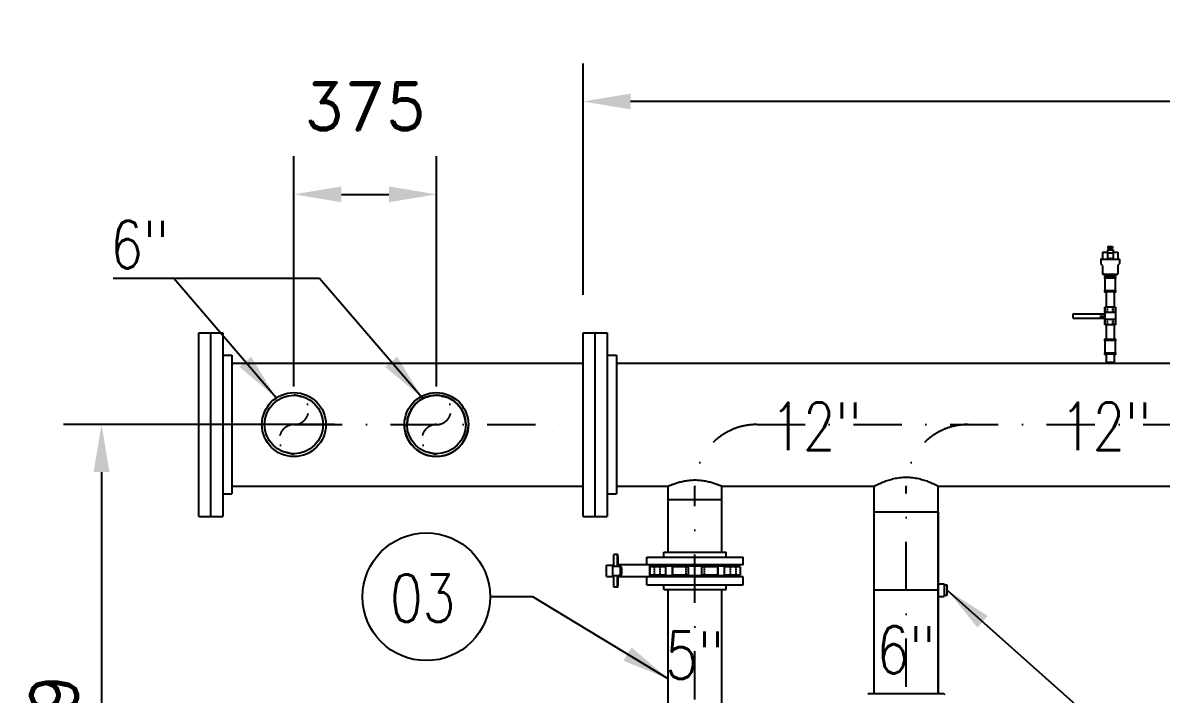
# Model space of a CAD drawing. Header units: millimetres. Extents: x -312439 to 477422, y -331570 to 212570.
# Drawn here: x 357841 to 360834, y 157061 to 158827 of the extents above; entities that cross this region are included whole.
import ezdxf

# ---------------------------------------------------------------- set-up
doc = ezdxf.new("R2010")
doc.units = ezdxf.units.MM
doc.linetypes.add('DASHDOT', pattern=[25.4, 12.7, -6.35, 0, -6.35])
doc.linetypes.add('DASHED', pattern=[0.75, 0.5, -0.25])
doc.layers.add('ARCONDTEXTO', color=4, linetype='Continuous')
doc.layers.add('TEXTO FORMATO', color=4, linetype='Continuous')
doc.styles.add('ROMAND', font='ROMAND.SHX')
doc.styles.add('ROMANS', font='romans.shx', dxfattribs={"height": 187.5})
doc.dimstyles.new('1-50 (MILIMETRO)', dxfattribs={"dimscale": 0, "dimtxt": 125, "dimasz": 125, "dimexe": 100, "dimexo": 100, "dimgap": 50, "dimtad": 0, "dimdec": 0, "dimzin": 0, "dimdsep": 46, "dimtxsty": 'ROMAND', "dimcen": -390, "dimclrd": 1, "dimclre": 1, "dimclrt": 3, "dimadec": 0, "dimazin": 0, "dimtfac": 1, "dimtdec": 0, "dimtix": 1, "dimtmove": 2, "dimatfit": 2, "dimfxl": 1, "dimtvp": 1, "dimtolj": 1, "dimtzin": 0, "dimarcsym": 0})

# ---------------------------------------------------------------- blocks, each defined once
blk = doc.blocks.new('*D137')
at = {"color": 1, "lineweight": -2, "transparency": 16777216}
for p, q in [((358553.9, 157870.2), (358553.9, 158475.6)), ((358928.5, 157870.2), (358928.5, 158475.6)), ((358678.9, 158375.6), (358803.5, 158375.6))]:
    blk.add_line(p, q, dxfattribs=at)
at = {"color": 1, "transparency": 16777216}
for points in [[(358678.9, 158396.4), (358678.9, 158354.8), (358553.9, 158375.6)], [(358803.5, 158396.4), (358803.5, 158354.8), (358928.5, 158375.6)]]:
    blk.add_solid(points, dxfattribs=at)
at = {"layer": 'Defpoints', "color": 0, "transparency": 16777216}
for p in [(358928.5, 158375.6), (358553.9, 157770.2), (358928.5, 157770.2)]:
    blk.add_point(p, dxfattribs=at)
at = {"color": 3, "transparency": 16777216, "insert": (358741.2, 158607.1), "char_height": 125, "attachment_point": 5, "style": 'ROMAND'}
blk.add_mtext('\\A1;375', dxfattribs=at)
blk = doc.blocks.new('*D151')
at = {"color": 1, "lineweight": -2, "transparency": 16777216}
for p, q in [((359314.2, 158111.7), (359314.2, 158719.7)), ((363084.4, 158111.7), (363084.4, 158719.7)), ((362959.4, 158619.7), (359439.2, 158619.7))]:
    blk.add_line(p, q, dxfattribs=at)
at = {"color": 1, "transparency": 16777216}
for points in [[(359439.2, 158640.5), (359439.2, 158598.9), (359314.2, 158619.7)], [(362959.4, 158640.5), (362959.4, 158598.9), (363084.4, 158619.7)]]:
    blk.add_solid(points, dxfattribs=at)
at = {"layer": 'Defpoints', "color": 0, "transparency": 16777216}
for p in [(359314.2, 158619.7), (359314.2, 158011.7), (363084.4, 158011.7)]:
    blk.add_point(p, dxfattribs=at)
at = {"color": 3, "transparency": 16777216, "insert": (361199.3, 158744.7), "char_height": 125, "attachment_point": 5, "style": 'ROMAND'}
blk.add_mtext('\\A1;3770', dxfattribs=at)
blk = doc.blocks.new('*D160')
at = {"color": 1, "lineweight": -2, "transparency": 16777216}
for p, q in [((358661, 157770.2), (357948.1, 157770.2)), ((358048.1, 157645.2), (358048.1, 156156.3)), ((358832.5, 156031.3), (357948.1, 156031.3))]:
    blk.add_line(p, q, dxfattribs=at)
at = {"color": 1, "transparency": 16777216}
for points in [[(358027.2, 157645.2), (358068.9, 157645.2), (358048.1, 157770.2)], [(358027.2, 156156.3), (358068.9, 156156.3), (358048.1, 156031.3)]]:
    blk.add_solid(points, dxfattribs=at)
at = {"layer": 'Defpoints', "color": 0, "transparency": 16777216}
for p in [(358761, 157770.2), (358048.1, 156031.3), (358932.5, 156031.3)]:
    blk.add_point(p, dxfattribs=at)
at = {"color": 3, "transparency": 16777216, "insert": (357923.1, 156900.7), "char_height": 125, "attachment_point": 5, "rotation": 90, "style": 'ROMAND'}
blk.add_mtext('\\A1;1739', dxfattribs=at)

msp = doc.modelspace()

# ---------------------------------------------------------------- linework, layer by layer
at = {"color": 5, "linetype": 'Continuous', "extrusion": (0, 1, 0)}
for p, q in [((360679.814, 158223.273), (360692.542, 158223.273)), ((360679.814, 158223.273), (360679.814, 158207.135)), ((360692.542, 158230.114), (360708.15, 158230.114)), ((360692.542, 158230.114), (360692.542, 158205.419)), ((360692.542, 158221.608), (360708.15, 158221.608)), ((360693.985, 158238.136), (360706.198, 158238.136)), ((360693.985, 158238.136), (360693.985, 158233.104)), ((360693.985, 158233.104), (360706.198, 158233.104)), ((360696.854, 158233.104), (360696.854, 158230.114)), ((360703.329, 158233.104), (360703.329, 158230.114)), ((360706.198, 158238.136), (360706.198, 158233.104)), ((360708.15, 158230.114), (360708.15, 158205.419)), ((360708.15, 158223.273), (360720.369, 158223.273)), ((360720.369, 158223.273), (360720.369, 158207.135)), ((360675.504, 158204.934), (360675.504, 158194.164)), ((360679.625, 158188.506), (360675.851, 158193.181)), ((360675.99, 158205.419), (360724.193, 158205.419)), ((360720.558, 158188.506), (360724.332, 158193.181)), ((360724.679, 158204.934), (360724.679, 158194.164)), ((360679.972, 158187.523), (360679.972, 158165.431)), ((360679.972, 158165.431), (360720.211, 158165.431)), ((360684.442, 158165.412), (360679.972, 158165.431)), ((360684.442, 158165.412), (360715.741, 158165.412)), ((360684.442, 158165.412), (360684.442, 158162.553)), ((360684.442, 158162.553), (360715.741, 158162.553)), ((360689.322, 158162.553), (360689.322, 158158.011)), ((360710.861, 158162.553), (360710.861, 158158.011)), ((360715.741, 158165.412), (360720.211, 158165.431)), ((360715.741, 158165.412), (360715.741, 158162.553)), ((360720.211, 158187.523), (360720.211, 158165.431)), ((360713.742, 158158.011), (360686.442, 158158.011)), ((360686.442, 158157.905), (360686.442, 158158.011)), ((360713.742, 158157.905), (360686.442, 158157.905)), ((360713.742, 158154.905), (360686.442, 158154.905)), ((360686.442, 158122.117), (360686.442, 158154.905)), ((360713.742, 158157.905), (360713.742, 158158.011)), ((360713.742, 158122.117), (360713.742, 158154.905)), ((360713.742, 158122.117), (360686.442, 158122.117)), ((360713.742, 158119.117), (360686.442, 158119.117)), ((360686.442, 158119.011), (360686.442, 158119.117)), ((360713.742, 158119.011), (360686.442, 158119.011)), ((360689.442, 158119.011), (360689.442, 158079.264)), ((360710.742, 158119.011), (360710.742, 158079.264)), ((360713.742, 158119.011), (360713.742, 158119.117)), ((360714.414, 158079.264), (360685.77, 158079.264)), ((360685.77, 158079.264), (360685.77, 158032.264)), ((360714.414, 158079.264), (360714.414, 158032.264)), ((360602.742, 158049.864), (360602.742, 158061.664)), ((360602.742, 158061.664), (360685.77, 158061.664)), ((360602.742, 158049.864), (360685.77, 158049.864)), ((360714.414, 158065.264), (360685.77, 158065.264)), ((360714.414, 158046.264), (360685.77, 158046.264)), ((358303.616, 157528.722), (358303.616, 158011.722)), ((358303.616, 158011.722), (358367.216, 158011.722)), ((358335.416, 157528.722), (358335.416, 158011.722)), ((358367.216, 158011.722), (358367.216, 157528.722)), ((359314.234, 157528.722), (359314.234, 158011.722)), ((359314.234, 158011.722), (359346.034, 158011.722)), ((359346.034, 157528.722), (359346.034, 158011.722)), ((359346.034, 158011.722), (359377.834, 158011.722)), ((359377.834, 158011.722), (359377.834, 157528.722)), ((360714.414, 158032.264), (360685.77, 158032.264)), ((360689.442, 158032.264), (360689.442, 157994.088)), ((360710.742, 158032.264), (360710.742, 157994.088)), ((360713.742, 157994.088), (360686.442, 157994.088)), ((360686.442, 157993.982), (360686.442, 157994.088)), ((360713.742, 157993.982), (360686.442, 157993.982)), ((360713.742, 157990.982), (360686.442, 157990.982)), ((360686.442, 157958.194), (360686.442, 157990.982)), ((360713.742, 157993.982), (360713.742, 157994.088)), ((360713.742, 157958.194), (360713.742, 157990.982)), ((358367.216, 157952.722), (358391.016, 157952.722)), ((358391.016, 157952.722), (358391.016, 157587.722)), ((359377.834, 157952.722), (359401.634, 157952.722)), ((359401.634, 157952.722), (359401.634, 157587.722)), ((360713.742, 157958.194), (360686.442, 157958.194)), ((360713.742, 157955.194), (360686.442, 157955.194)), ((360686.442, 157955.088), (360686.442, 157955.194)), ((360713.742, 157955.088), (360686.442, 157955.088)), ((360689.442, 157955.088), (360689.442, 157932.122)), ((360710.742, 157955.088), (360710.742, 157932.122)), ((360713.742, 157955.088), (360713.742, 157955.194)), ((358391.016, 157932.122), (359314.234, 157932.122)), ((359401.634, 157932.122), (362996.997, 157932.122)), ((358391.016, 157608.322), (359314.234, 157608.322)), ((359401.634, 157608.322), (359537.758, 157608.322)), ((359537.758, 157434.566), (359537.758, 157608.322)), ((359679.058, 157608.322), (360079.868, 157608.322)), ((359679.058, 157434.566), (359679.058, 157608.322)), ((360079.868, 157062.012), (360079.868, 157608.322)), ((360248.168, 157062.012), (360248.168, 157608.322)), ((360248.168, 157608.322), (360958.543, 157608.322)), ((358367.216, 157587.722), (358391.016, 157587.722)), ((359377.834, 157587.722), (359401.634, 157587.722)), ((359679.058, 157572.76), (359537.758, 157572.76)), ((360249.018, 157539.586), (360079.868, 157539.586)), ((360249.018, 157062.012), (360249.018, 157539.586)), ((358303.616, 157528.722), (358367.216, 157528.722)), ((359314.234, 157528.722), (359377.834, 157528.722)), ((359405.001, 157428.235), (359395, 157428.235)), ((359481.408, 157421.866), (359735.408, 157421.866)), ((359481.408, 157401.269), (359481.408, 157421.866)), ((359526.408, 157434.566), (359690.408, 157434.566)), ((359526.408, 157421.866), (359526.408, 157434.566)), ((359690.408, 157421.866), (359690.408, 157434.566)), ((359735.408, 157401.266), (359735.408, 157421.866)), ((359376.107, 157400.37), (359391.977, 157400.37)), ((359376.107, 157370.362), (359376.107, 157400.37)), ((359391.977, 157400.37), (359391.977, 157370.362)), ((359391.977, 157397.649), (359394.642, 157397.649)), ((359413.897, 157397.37), (359391.977, 157397.37)), ((359481.408, 157401.269), (359405.001, 157401.269)), ((359735.408, 157401.266), (359481.408, 157401.266)), ((359531.57, 157396.466), (359489.629, 157396.466)), ((359489.629, 157396.466), (359489.629, 157374.266)), ((359701.408, 157399.666), (359515.408, 157399.666)), ((359515.408, 157396.466), (359515.408, 157399.666)), ((359701.408, 157398.066), (359515.408, 157398.066)), ((359531.57, 157374.266), (359531.57, 157396.466)), ((359537.758, 157399.666), (359537.758, 157401.266)), ((359591.123, 157396.466), (359548.078, 157396.466)), ((359548.078, 157396.466), (359548.078, 157374.266)), ((359591.123, 157374.266), (359591.123, 157396.466)), ((359625.693, 157396.466), (359625.693, 157374.266)), ((359668.738, 157396.466), (359625.693, 157396.466)), ((359668.738, 157396.466), (359668.738, 157374.266)), ((359679.058, 157399.666), (359679.058, 157401.266)), ((359685.246, 157396.466), (359685.246, 157374.266)), ((359727.187, 157396.466), (359685.246, 157396.466)), ((359701.408, 157396.466), (359701.408, 157399.666)), ((359727.187, 157396.466), (359727.187, 157374.266)), ((359376.107, 157370.362), (359391.977, 157370.362)), ((359391.977, 157373.363), (359413.897, 157373.363)), ((359391.977, 157373.083), (359394.642, 157373.083)), ((359481.408, 157369.464), (359405.001, 157369.464)), ((359735.408, 157369.466), (359481.408, 157369.466)), ((359481.408, 157348.866), (359481.408, 157369.464)), ((359531.57, 157374.266), (359489.629, 157374.266)), ((359515.408, 157374.266), (359515.408, 157371.066)), ((359701.408, 157372.666), (359515.408, 157372.666)), ((359701.408, 157371.066), (359515.408, 157371.066)), ((359591.123, 157374.266), (359548.078, 157374.266)), ((359668.738, 157374.266), (359625.693, 157374.266)), ((359727.187, 157374.266), (359685.246, 157374.266)), ((359701.408, 157374.266), (359701.408, 157371.066)), ((359735.408, 157348.866), (359735.408, 157369.466)), ((359405.001, 157342.498), (359395, 157342.498)), ((359481.408, 157348.866), (359735.408, 157348.866)), ((359526.408, 157336.166), (359526.408, 157348.866)), ((359526.408, 157336.166), (359690.408, 157336.166)), ((359537.758, 157023.605), (359537.758, 157336.166)), ((359679.058, 157023.605), (359679.058, 157336.166)), ((359690.408, 157336.166), (359690.408, 157348.866)), ((360248.168, 157335.012), (360079.868, 157335.012)), ((360248.168, 157351.459), (360263.492, 157351.459)), ((360263.492, 157351.459), (360263.492, 157318.559)), ((360263.492, 157348.64), (360271.156, 157348.64)), ((360271.156, 157321.559), (360271.156, 157348.64)), ((360248.168, 157318.559), (360263.492, 157318.559)), ((360263.492, 157321.559), (360271.156, 157321.559)), ((360064.118, 157062.012), (360062.518, 157060.412)), ((360263.918, 157062.012), (360064.118, 157062.012)), ((360263.918, 157062.012), (360265.518, 157060.412))]:
    msp.add_line(p, q, dxfattribs=at)
at = {"color": 5, "linetype": 'DASHED', "extrusion": (0, 1, 0)}
for p, q in [((360708.15, 158207.135), (360692.542, 158207.135)), ((360685.866, 158065.264), (360685.866, 158079.264)), ((360692.666, 158065.264), (360692.666, 158079.264)), ((360693.292, 158065.264), (360693.292, 158079.264)), ((360706.891, 158065.264), (360706.891, 158079.264)), ((360707.517, 158065.264), (360707.517, 158079.264)), ((360714.317, 158065.264), (360714.317, 158079.264)), ((360675.543, 158049.864), (360675.543, 158061.664)), ((360678.398, 158049.864), (360678.398, 158061.664)), ((360680.484, 158061.664), (360680.484, 158049.864)), ((360685.866, 158032.264), (360685.866, 158046.264)), ((360692.666, 158032.264), (360692.666, 158046.264)), ((360693.292, 158032.264), (360693.292, 158046.264)), ((360706.891, 158032.264), (360706.891, 158046.264)), ((360707.517, 158032.264), (360707.517, 158046.264)), ((360714.317, 158032.264), (360714.317, 158046.264)), ((359501.358, 157396.466), (359501.358, 157374.266)), ((359515.9, 157396.466), (359515.9, 157374.266)), ((359549.524, 157396.466), (359549.524, 157374.266)), ((359584.632, 157396.466), (359584.632, 157374.266)), ((359632.184, 157396.466), (359632.184, 157374.266)), ((359667.291, 157396.466), (359667.291, 157374.266)), ((359700.916, 157396.466), (359700.916, 157374.266)), ((359715.458, 157396.466), (359715.458, 157374.266))]:
    msp.add_line(p, q, dxfattribs=at)
at = {"color": 6, "linetype": 'DASHDOT', "ltscale": 10}
for p, q in [((358553.946, 157770.222), (359314.234, 157770.222)), ((359770.731, 157770.227), (362471.018, 157770.222)), ((359608.408, 156031.266), (359608.408, 157608.322)), ((360164.018, 155810.562), (360164.022, 157608.322))]:
    msp.add_line(p, q, dxfattribs=at)
at = {"color": 5, "linetype": 'Continuous'}
for centre, radius in [((358553.946, 157770.222), 84.15), ((358553.946, 157770.222), 77.04), ((358928.47, 157770.227), 84.15), ((358928.47, 157770.227), 77.04)]:
    msp.add_circle(centre, radius, dxfattribs=at)
for centre, radius, start, end in [((360675.99, 158204.934), 0.486, 90, 180), ((360677.07, 158194.164), 1.565, 180, 218.911528), ((360678.098, 158207.135), 1.716, 270, 0), ((360722.085, 158207.135), 1.716, 180, 270), ((360724.193, 158204.934), 0.486, 0, 90), ((360723.114, 158194.164), 1.565, 321.088472, 0), ((360678.407, 158187.523), 1.565, 0, 38.911528), ((360721.776, 158187.523), 1.565, 141.088472, 180), ((360686.442, 158156.405), 1.5, 90, 270), ((360713.742, 158156.405), 1.5, 270, 90), ((360686.442, 158120.617), 1.5, 90, 270), ((360713.742, 158120.617), 1.5, 270, 90), ((360686.442, 157992.482), 1.5, 90, 270), ((360713.742, 157992.482), 1.5, 270, 90), ((360686.442, 157956.694), 1.5, 90, 270), ((360713.742, 157956.694), 1.5, 270, 90), ((358928.47, 157770.222), 77.04, 0.001871, 179.998129), ((358928.47, 157770.222), 84.15, 179.998287, 0.001701)]:
    msp.add_arc(centre, radius, start, end, dxfattribs=at)
at = {"color": 6, "linetype": 'DASHDOT', "ltscale": 4}
for centre, start, end in [((358554.259, 157808.755, 0), 270, 90), ((358928.782, 157808.76, 0), 270, 90), ((358554.259, 157731.715, 0), 90, 270), ((358928.782, 157731.72, 0), 90, 270)]:
    msp.add_arc(centre, 38.52, start, end, dxfattribs=at)
at = {"color": 6, "linetype": 'DASHDOT', "ltscale": 10}
for centre in [(359770.313, 157608.322), (360325.928, 157608.321)]:
    msp.add_arc(centre, 161.906, 89.852113, 179.999899, dxfattribs=at)
at = {"color": 5, "linetype": 'Continuous'}
for centre, major_axis in [((358553.946, 157770.222), (0, 84.15)), ((358553.946, 157770.222), (0, 77.04)), ((358928.47, 157770.227), (0, 84.15)), ((358928.47, 157770.227), (0, 77.04))]:
    msp.add_ellipse(centre, major_axis=major_axis, ratio=1, start_param=-1.57079633, end_param=4.71238898, dxfattribs=at)
at = {"color": 5, "linetype": 'Continuous', "extrusion": (0, 0, -1)}
for centre, major_axis, start_param, end_param in [((359395, 157385.366), (0, -42.869), 1.85459044, 3.14159265), ((359405.001, 157385.366), (0, 42.869), 4.99618309, 7.47393428), ((359395, 157385.366), (0, -42.869), 0, 1.28700222), ((359405.001, 157385.366), (0, 42.869), 1.95084369, 4.42859487)]:
    msp.add_ellipse(centre, major_axis=major_axis, ratio=0.00871634, start_param=start_param, end_param=end_param, dxfattribs=at)
at = {"color": 5, "linetype": 'Continuous', "extrusion": (-4.0221e-63, -2.18953e-47, -1)}
for centre, major_axis, start_param, end_param in [((359405.001, 157385.366), (0, -15.903), 2.42612919, 3.14159265), ((359489.63, 157385.366), (0, 15.903), 3.16029867, 6.26447929), ((359489.63, 157385.366), (0, 15.903), 0.01870601, 0.79820803), ((359405.001, 157385.366), (0, -15.903), 0, 0.71546346), ((359489.63, 157385.366), (0, 15.903), 2.34338462, 3.12288664)]:
    msp.add_ellipse(centre, major_axis=major_axis, ratio=0.00871634, start_param=start_param, end_param=end_param, dxfattribs=at)
at = {"color": 5, "linetype": 'Continuous', "extrusion": (-2.88787e-49, -1.57208e-33, -1)}
for centre, major_axis, start_param, end_param in [((359410.158, 157385.366), (0, 12.003), 0, 3.14159265), ((359413.897, 157385.366), (0, -12.003), 3.14159265, 6.28318531)]:
    msp.add_ellipse(centre, major_axis=major_axis, ratio=0.13557255, start_param=start_param, end_param=end_param, dxfattribs=at)
at = {"color": 5, "linetype": 'Continuous'}
for points, knots in [([(360710.742, 157932.122), (360710.742, 157932.122), (360710.677, 157932.138), (360710.406, 157932.204), (360710.2, 157932.253), (360709.656, 157932.376), (360709.317, 157932.451), (360708.536, 157932.609), (360708.094, 157932.693), (360707.151, 157932.855), (360706.618, 157932.939), (360705.458, 157933.095), (360704.83, 157933.168), (360703.519, 157933.289), (360702.834, 157933.337), (360701.456, 157933.401), (360700.763, 157933.417), (360699.42, 157933.417), (360698.727, 157933.401), (360697.349, 157933.337), (360696.664, 157933.289), (360695.353, 157933.168), (360694.725, 157933.095), (360693.565, 157932.939), (360693.032, 157932.855), (360692.09, 157932.693), (360691.647, 157932.609), (360690.866, 157932.451), (360690.527, 157932.376), (360689.983, 157932.253), (360689.777, 157932.204), (360689.506, 157932.138), (360689.442, 157932.122), (360689.442, 157932.122)], [32.22913649, 32.22913649, 32.22913649, 32.22913649, 34.24357574, 34.24357574, 36.25801499, 36.25801499, 38.27245424, 38.27245424, 40.28689348, 40.28689348, 42.3010963, 42.3010963, 44.31529911, 44.31529911, 46.32950192, 46.32950192, 48.34370474, 48.34370474, 50.35790755, 50.35790755, 52.37211036, 52.37211036, 54.38631318, 54.38631318, 56.40051599, 56.40051599, 58.41495524, 58.41495524, 60.42939449, 60.42939449, 62.44383373, 62.44383373, 64.45827298, 64.45827298, 64.45827298, 64.45827298]), ([(359537.758, 157608.322), (359537.758, 157608.322), (359537.866, 157608.369), (359538.311, 157608.563), (359538.649, 157608.709), (359539.558, 157609.1), (359540.129, 157609.344), (359541.5, 157609.921), (359542.299, 157610.254), (359544.111, 157610.994), (359545.125, 157611.402), (359547.347, 157612.274), (359548.556, 157612.739), (359551.139, 157613.702), (359552.514, 157614.201), (359555.394, 157615.21), (359556.901, 157615.719), (359560.003, 157616.726), (359561.656, 157617.241), (359565.143, 157618.271), (359566.978, 157618.785), (359570.805, 157619.787), (359572.797, 157620.274), (359576.912, 157621.198), (359579.034, 157621.634), (359583.374, 157622.43), (359585.594, 157622.792), (359590.099, 157623.421), (359592.382, 157623.689), (359596.972, 157624.12), (359599.278, 157624.283), (359603.87, 157624.498), (359606.155, 157624.55), (359608.408, 157624.55)], [324.15715717, 324.15715717, 324.15715717, 324.15715717, 330.90542895, 330.90542895, 337.65370072, 337.65370072, 344.4019725, 344.4019725, 351.15024427, 351.15024427, 357.89851605, 357.89851605, 364.64678782, 364.64678782, 371.3950596, 371.3950596, 378.14333137, 378.14333137, 384.90160781, 384.90160781, 391.65988425, 391.65988425, 398.41816069, 398.41816069, 405.17643713, 405.17643713, 411.93471358, 411.93471358, 418.69299002, 418.69299002, 425.45126646, 425.45126646, 432.2095429, 432.2095429, 432.2095429, 432.2095429]), ([(359608.408, 157624.55), (359610.661, 157624.55), (359612.946, 157624.498), (359617.538, 157624.283), (359619.844, 157624.12), (359624.434, 157623.689), (359626.717, 157623.421), (359631.221, 157622.792), (359633.442, 157622.43), (359637.782, 157621.634), (359639.904, 157621.198), (359644.019, 157620.274), (359646.011, 157619.787), (359649.838, 157618.785), (359651.673, 157618.271), (359655.16, 157617.241), (359656.812, 157616.726), (359659.915, 157615.719), (359661.421, 157615.21), (359664.302, 157614.201), (359665.677, 157613.702), (359668.26, 157612.739), (359669.469, 157612.274), (359671.691, 157611.402), (359672.705, 157610.994), (359674.517, 157610.254), (359675.316, 157609.921), (359676.687, 157609.344), (359677.258, 157609.1), (359678.167, 157608.709), (359678.504, 157608.563), (359678.95, 157608.369), (359679.058, 157608.322), (359679.058, 157608.322)], [0, 0, 0, 0, 6.75827644, 6.75827644, 13.51655288, 13.51655288, 20.27482932, 20.27482932, 27.03310576, 27.03310576, 33.79138221, 33.79138221, 40.54965865, 40.54965865, 47.30793509, 47.30793509, 54.06621153, 54.06621153, 60.8144833, 60.8144833, 67.56275508, 67.56275508, 74.31102685, 74.31102685, 81.05929863, 81.05929863, 87.8075704, 87.8075704, 94.55584218, 94.55584218, 101.30411395, 101.30411395, 108.05238572, 108.05238572, 108.05238572, 108.05238572]), ([(360079.868, 157608.322), (360079.868, 157608.322), (360079.999, 157608.39), (360080.535, 157608.667), (360080.941, 157608.877), (360082.031, 157609.436), (360082.716, 157609.785), (360084.357, 157610.61), (360085.312, 157611.086), (360087.477, 157612.146), (360088.686, 157612.729), (360091.334, 157613.978), (360092.772, 157614.644), (360095.843, 157616.026), (360097.476, 157616.743), (360100.894, 157618.193), (360102.679, 157618.927), (360106.358, 157620.381), (360108.318, 157621.127), (360112.455, 157622.623), (360114.631, 157623.372), (360119.172, 157624.836), (360121.537, 157625.551), (360126.423, 157626.91), (360128.944, 157627.554), (360134.105, 157628.734), (360136.748, 157629.271), (360142.114, 157630.211), (360144.838, 157630.612), (360150.318, 157631.259), (360153.076, 157631.504), (360158.573, 157631.829), (360161.313, 157631.909), (360164.018, 157631.909)], [388.89052014, 388.89052014, 388.89052014, 388.89052014, 396.97918614, 396.97918614, 405.06785213, 405.06785213, 413.15651813, 413.15651813, 421.24518412, 421.24518412, 429.33385012, 429.33385012, 437.42251611, 437.42251611, 445.51118211, 445.51118211, 453.5998481, 453.5998481, 461.71495378, 461.71495378, 469.83005946, 469.83005946, 477.94516514, 477.94516514, 486.06027081, 486.06027081, 494.17537649, 494.17537649, 502.29048217, 502.29048217, 510.40558784, 510.40558784, 518.52069352, 518.52069352, 518.52069352, 518.52069352]), ([(360164.018, 157631.909), (360166.724, 157631.909), (360169.464, 157631.829), (360174.961, 157631.504), (360177.719, 157631.259), (360183.199, 157630.612), (360185.923, 157630.211), (360191.289, 157629.271), (360193.932, 157628.734), (360199.093, 157627.554), (360201.614, 157626.91), (360206.5, 157625.551), (360208.865, 157624.836), (360213.406, 157623.372), (360215.582, 157622.623), (360219.719, 157621.127), (360221.679, 157620.381), (360225.358, 157618.927), (360227.143, 157618.193), (360230.561, 157616.743), (360232.194, 157616.026), (360235.265, 157614.644), (360236.703, 157613.978), (360239.351, 157612.729), (360240.56, 157612.146), (360242.724, 157611.086), (360243.68, 157610.61), (360245.321, 157609.785), (360246.006, 157609.436), (360247.096, 157608.877), (360247.502, 157608.667), (360248.038, 157608.39), (360248.168, 157608.322), (360248.168, 157608.322)], [0, 0, 0, 0, 8.11510568, 8.11510568, 16.23021135, 16.23021135, 24.34531703, 24.34531703, 32.46042271, 32.46042271, 40.57552839, 40.57552839, 48.69063406, 48.69063406, 56.80573974, 56.80573974, 64.92084542, 64.92084542, 73.00951141, 73.00951141, 81.09817741, 81.09817741, 89.1868434, 89.1868434, 97.2755094, 97.2755094, 105.36417539, 105.36417539, 113.45284139, 113.45284139, 121.54150739, 121.54150739, 129.63017338, 129.63017338, 129.63017338, 129.63017338])]:
    msp.add_open_spline(points, degree=3, knots=knots, dxfattribs=at)
at = {"layer": 'TEXTO FORMATO', "color": 1}
msp.add_circle((358902.062, 157317.397), 167.835, dxfattribs=at)

# ---------------------------------------------------------------- texts
at = {"layer": 'ARCONDTEXTO', "linetype": 'Continuous', "lineweight": -3, "style": 'ROMANS', "width": 0.8}
for s, p in [('6"', (358071.311, 158180.638)), ('12"', (359806.318, 157703.056)), ('12"', (360567.931, 157703.056)), ('6"', (360086.16, 157115.416)), ('5"', (359530.547, 157101.573))]:
    msp.add_text(s, height=125, dxfattribs=at).set_placement(p)
at = {"layer": 'ARCONDTEXTO', "color": 3, "linetype": 'Continuous', "lineweight": -3, "style": 'ROMANS', "width": 0.8}
msp.add_text('03', height=125, dxfattribs=at).set_placement((358806.744, 157251.332))

# ---------------------------------------------------------------- dimensions: what is measured, and where the dimension line sits
dim = msp.add_linear_dim(base=(359314.234, 158619.686), p1=(363084.397, 158011.722), p2=(359314.234, 158011.722), dimstyle='1-50 (MILIMETRO)', override={"dimscale": 1})
dim.commit()
dim.dimension.update_dxf_attribs({"geometry": '*D151', "text_midpoint": (361199.316, 158744.686)})
dim = msp.add_linear_dim(base=(358928.47, 158375.6), p1=(358553.946, 157770.222), p2=(358928.47, 157770.227), dimstyle='1-50 (MILIMETRO)', override={"dimscale": 1})
dim.commit()
dim.dimension.update_dxf_attribs({"geometry": '*D137', "text_midpoint": (358741.208, 158607.095), "dimtype": 160})
dim = msp.add_linear_dim(base=(358048.069, 156031.266), p1=(358761.047, 157770.222), p2=(358932.512, 156031.266), angle=90, dimstyle='1-50 (MILIMETRO)', override={"dimscale": 1})
dim.commit()
dim.dimension.update_dxf_attribs({"geometry": '*D160', "text_midpoint": (357923.069, 156900.744)})

# ---------------------------------------------------------------- leaders
at = {"layer": 'TEXTO FORMATO'}
for points in [[(358507.469, 157840.373), (358237.839, 158154.655), (358078.648, 158154.655)], [(358891.211, 157840.373), (358621.58, 158154.655), (358237.839, 158154.655)], [(360271.156, 157335.099), (360617.858, 157026.432), (360617.858, 156831.026)], [(359537.758, 157101.977), (359182.052, 157317.397), (359069.897, 157317.397)]]:
    msp.add_leader(points, dimstyle='1-50 (MILIMETRO)', override={"dimscale": 1}, dxfattribs=at)

doc.saveas('drawing.dxf')
